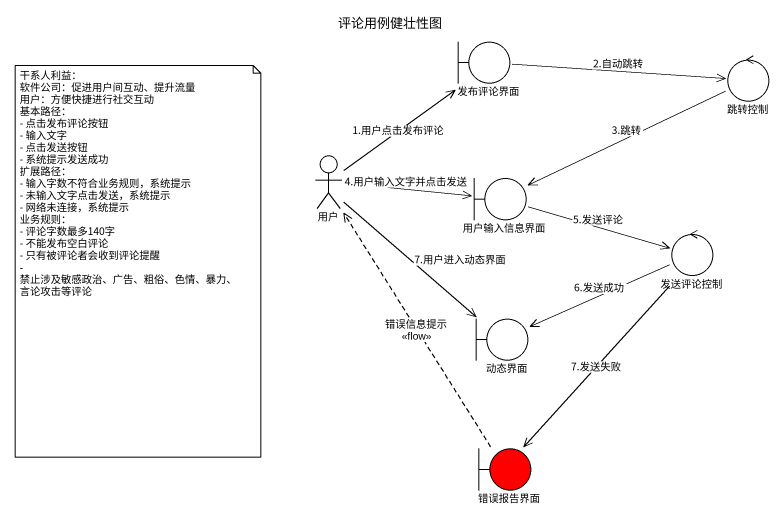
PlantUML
@startuml
title 评论用例健壮性图
boundary 发布评论界面
control 跳转控制
actor 用户
boundary 用户输入信息界面
control 发送评论控制
boundary 动态界面
boundary 错误报告界面 #FF0000
发布评论界面 -right-> 跳转控制 : 2.自动跳转
跳转控制 -left-> 用户输入信息界面 : 3.跳转
用户 -up-> 发布评论界面 : 1.用户点击发布评论
用户 -right-> 用户输入信息界面 : 4.用户输入文字并点击发送
用户 --> 动态界面 : 7.用户进入动态界面
用户输入信息界面 -right-> 发送评论控制 : 5.发送评论
发送评论控制 -left-> 动态界面 : 6.发送成功
发送评论控制 --> 错误报告界面 : 7.发送失败
错误报告界面 .up.> 用户 : 错误信息提示\n<<flow>>
note as N1
  干系人利益：
  软件公司：促进用户间互动、提升流量
  用户：方便快捷进行社交互动
  基本路径：
  - 点击发布评论按钮
  - 输入文字
  - 点击发送按钮
  - 系统提示发送成功
  扩展路径：
  - 输入字数不符合业务规则，系统提示
  - 未输入文字点击发送，系统提示
  - 网络未连接，系统提示
  业务规则：
  - 评论字数最多140字
  - 不能发布空白评论
  - 只有被评论者会收到评论提醒
  - 禁止涉及敏感政治、广告、粗俗、色情、暴力、言论攻击等评论
end note
@enduml
